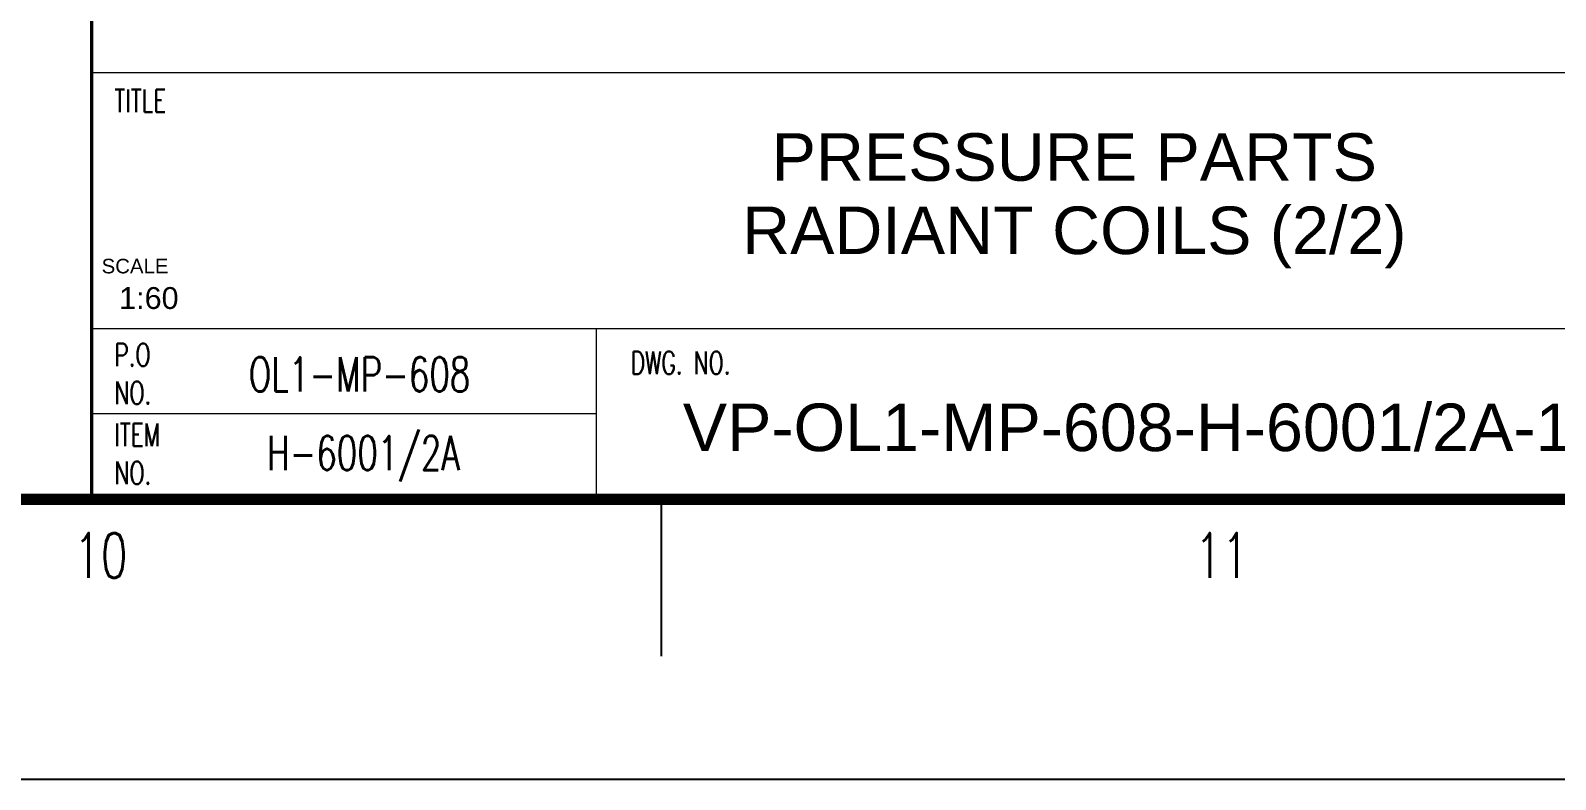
# Model space of a CAD drawing. Header units: millimetres. Extents: x 0 to 91981, y -132907 to 77676.
# Drawn here: x 43340 to 49113, y 41985 to 44822 of the extents above; entities that cross this region are included whole.
import ezdxf
from ezdxf.enums import TextEntityAlignment as Align

# ---------------------------------------------------------------- set-up
doc = ezdxf.new("R2010")
doc.units = ezdxf.units.MM
doc.header["$LTSCALE"] = 60
doc.layers.add('BODER', color=7, linetype='Continuous')
doc.layers.add('TITLE', color=7, linetype='Continuous')
doc.styles.add('Arial', font='arial.ttf', dxfattribs={"height": 0.2})
doc.styles.add('ROMANS', font='ROMANS.shx', dxfattribs={"width": 0.8})
doc.styles.get("Standard").update_dxf_attribs({"font": 'arial.ttf'})

# ---------------------------------------------------------------- blocks, each defined once
blk = doc.blocks.new('TITLE')
at = {"color": 7, "lineweight": 0}
for p, q in [((699.671, 17.683), (699.671, 83.813)), ((699.671, 44.638), (823.671, 44.638)), ((699.671, 44.638), (823.671, 44.638)), ((699.671, 44.638), (823.671, 44.638)), ((699.671, 28.465), (823.671, 28.465)), ((731.528, 17.683), (731.528, 28.465)), ((731.528, 23.074), (699.671, 23.074))]:
    blk.add_line(p, q, dxfattribs=at)
at = {"color": 7}
for p, q in [((735.61, 17.683), (735.61, 7.78)), ((841, 0), (0, 0))]:
    blk.add_line(p, q, dxfattribs=at)
at = {"color": 7, "const_width": 0.707}
blk.add_lwpolyline([(28.293, 17.683), (823.671, 17.683)], dxfattribs=at)
at = {"layer": 'TITLE', "color": 7, "lineweight": 0, "const_width": 0.216}
blk.add_lwpolyline([(699.671, 17.683), (699.671, 96.966), (823.671, 96.966)], dxfattribs=at)
at = {"color": 7, "lineweight": 0, "style": 'ROMANS', "width": 0.7}
for s, p in [('TITLE', (701.108, 42.122)), ('P.O', (701.108, 26.091)), ('DWG. NO.', (733.685, 25.59)), ('NO.', (701.108, 23.695)), ('ITEM', (701.108, 21.034)), ('NO.', (701.108, 18.638))]:
    blk.add_text(s, height=1.4376, dxfattribs=at).set_placement(p)
at = {"lineweight": 0, "style": 'ROMANS', "width": 0.7}
for s, p in [('OL1-MP-608', (716.577, 24.496)), ('H-6001/2A', (716.821, 19.533))]:
    blk.add_text(s, height=2.1564, dxfattribs=at).set_placement(p, align=Align.CENTER)
at = {"color": 7, "style": 'ROMANS', "width": 0.7}
for s, p in [('10', (700.244, 14.146)), ('11', (770.976, 14.146))]:
    blk.add_text(s, height=2.8293, dxfattribs=at).set_placement(p, align=Align.MIDDLE)
at = {"layer": 'BODER', "color": 7, "style": 'Arial'}
blk.add_text('PRESSURE PARTS', height=3, dxfattribs=at).set_placement((761.671, 39.296), align=Align.MIDDLE)

msp = doc.modelspace()

# ---------------------------------------------------------------- block references
at = {"linetype": 'ByBlock', "xscale": 59.9999999939999, "yscale": 59.9999999939999, "zscale": 59.9999999939999}
msp.add_blockref('TITLE', (1591.41048, 41984.79921), dxfattribs=at)

# ---------------------------------------------------------------- texts
at = {"color": 2, "lineweight": 0}
msp.add_text('1:60', height=82.806154, dxfattribs=at).set_placement((43788.48883, 43766.92491), align=Align.CENTER)
at = {"layer": 'BODER', "color": 7, "style": 'Arial'}
msp.add_text('RADIANT COILS (2/2)', height=180, dxfattribs=at).set_placement((47291.65562, 44042.56719), align=Align.MIDDLE)
msp.add_text('VP-OL1-MP-608-H-6001/2A-1022', height=180, dxfattribs=at).set_placement((47703.33034, 43228.69145), align=Align.CENTER)
at = {"layer": 'TITLE', "lineweight": 0}
msp.add_text('SCALE', height=55.204116, dxfattribs=at).set_placement((43736.15493, 43901.74064), align=Align.CENTER)

doc.saveas('drawing.dxf')
